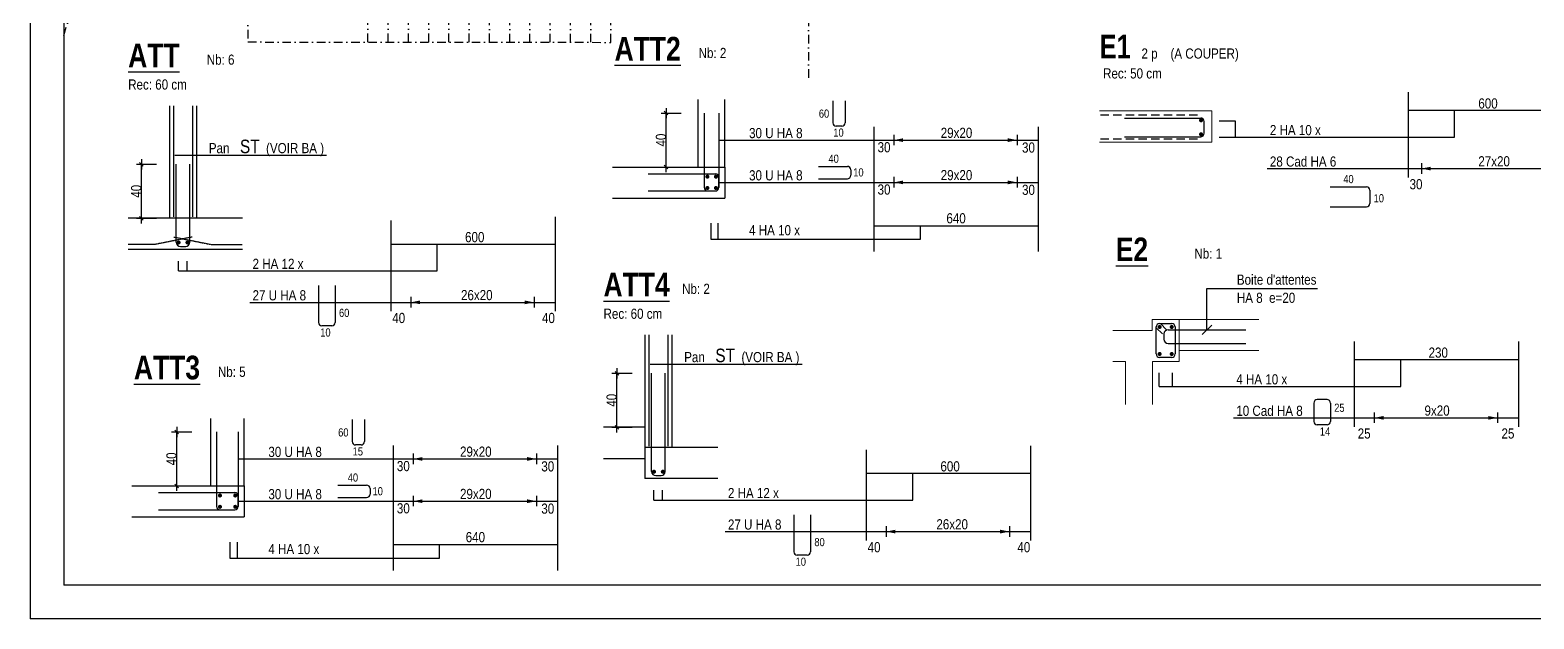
# Model space of a CAD drawing. Header units: millimetres. Extents: x 11968 to 17218, y -49066 to -44866.
# Drawn here: x 11968 to 14196, y -49066 to -48194 of the extents above; entities that cross this region are included whole.
import ezdxf
from ezdxf.enums import TextEntityAlignment as Align

# ---------------------------------------------------------------- set-up
doc = ezdxf.new("R2010")
doc.units = ezdxf.units.MM
doc.linetypes.add('CACHE2', pattern=[0.1875, 0.125, -0.0625])
doc.linetypes.add('TIRETPTX2', pattern=[50.8, 25.4, -12.7, 0, -12.7])
for name, color, linetype in [('01-Cad  2', 1, 'Continuous'), ('01_cote_gen', 4, 'Continuous'), ('01_linteaux', 2, 'Continuous'), ('01_texte', 230, 'Continuous'), ('AA_COTES', 2, 'Continuous')]:
    doc.layers.add(name, color=color, linetype=linetype)
doc.layers.add('01_sem', color=42, linetype='Continuous', lineweight=15)
doc.styles.add('impact', font='impact.ttf')
doc.styles.add('STYLE2', font='ARIALN.TTF')
doc.styles.add('Titre', font='ariblk.ttf')
doc.dimstyles.new('JB25', dxfattribs={"dimscale": 0.1, "dimtxt": 150, "dimasz": 15, "dimexe": 0.1, "dimexo": 0.1, "dimgap": 0.09, "dimtad": 1, "dimdec": 1, "dimlfac": 0.5, "dimdsep": 46, "dimtxsty": 'STYLE2', "dimblk1": 'BOND_G', "dimblk2": 'BOND_D', "dimsah": 1, "dimcen": 1.5, "dimdle": 0.01, "dimse1": 1, "dimse2": 1, "dimclrd": 4, "dimclre": 2, "dimclrt": 6, "dimazin": 2, "dimtfac": 2.333333, "dimtdec": 1, "dimtix": 1, "dimtmove": 2, "dimatfit": 3, "dimldrblk": 'BOND_G', "dimfxl": 1, "dimtolj": 1, "dimtzin": 0, "dimarcsym": 0})

# ---------------------------------------------------------------- blocks, each defined once
blk = doc.blocks.new('BOND_G')
at = {"layer": 'AA_COTES', "color": 0}
for p, q in [((0, -5), (0, 15)), ((5, 0), (-5, 0)), ((1.8, 1.8), (-1.8, -1.8))]:
    blk.add_line(p, q, dxfattribs=at)
blk = doc.blocks.new('BOND_D')
at = {"layer": 'AA_COTES', "color": 0}
for p, q in [((5, 0), (-5, 0)), ((-1.8, -1.8), (1.8, 1.8)), ((0, 5), (0, -15))]:
    blk.add_line(p, q, dxfattribs=at)
blk = doc.blocks.new('*D4447')
at = {"layer": '01_cote_gen', "color": 4, "lineweight": -2, "ltscale": 0.5, "transparency": 16777216}
blk.add_line((12133.3, -48470.9), (12133.3, -48393.9), dxfattribs=at)
at = {"layer": 'Defpoints', "color": 0, "ltscale": 0.5, "transparency": 16777216}
for p in [(12133.3, -48392.4), (12184.9, -48392.4), (12167, -48472.4)]:
    blk.add_point(p, dxfattribs=at)
at = {"layer": '01_cote_gen', "color": 4, "lineweight": -2, "ltscale": 0.5, "transparency": 16777216, "xscale": 1.5, "yscale": 1.5, "zscale": 1.5}
for name, p, rotation in [('BOND_D', (12133.3, -48392.4), 90), ('BOND_G', (12133.3, -48472.4), 270)]:
    blk.add_blockref(name, p, dxfattribs=dict(at, rotation=rotation))
at = {"layer": '01_cote_gen', "color": 6, "ltscale": 0.5, "transparency": 16777216, "insert": (12125.6, -48432.4), "char_height": 15, "attachment_point": 5, "rotation": 90, "style": 'STYLE2'}
blk.add_mtext('\\A1;40', dxfattribs=at)
blk = doc.blocks.new('*D4446')
at = {"layer": '01_cote_gen', "color": 4, "lineweight": -2, "ltscale": 0.5, "transparency": 16777216}
blk.add_line((12185.5, -48867.4), (12185.5, -48790.5), dxfattribs=at)
at = {"layer": 'Defpoints', "color": 0, "ltscale": 0.5, "transparency": 16777216}
for p in [(12185.5, -48789), (12244.7, -48789), (12245.6, -48868.9)]:
    blk.add_point(p, dxfattribs=at)
at = {"layer": '01_cote_gen', "color": 4, "lineweight": -2, "ltscale": 0.5, "transparency": 16777216, "xscale": 1.5, "yscale": 1.5, "zscale": 1.5}
for name, p, rotation in [('BOND_D', (12185.5, -48789), 90), ('BOND_G', (12185.5, -48868.9), 270)]:
    blk.add_blockref(name, p, dxfattribs=dict(at, rotation=rotation))
at = {"layer": '01_cote_gen', "color": 6, "ltscale": 0.5, "transparency": 16777216, "insert": (12177.8, -48828.9), "char_height": 15, "attachment_point": 5, "rotation": 90, "style": 'STYLE2'}
blk.add_mtext('\\A1;40', dxfattribs=at)
blk = doc.blocks.new('*D4449')
at = {"layer": '01_cote_gen', "color": 4, "lineweight": -2, "ltscale": 0.5, "transparency": 16777216}
blk.add_line((12910.6, -48395), (12910.6, -48318), dxfattribs=at)
at = {"layer": 'Defpoints', "color": 0, "ltscale": 0.5, "transparency": 16777216}
for p in [(12910.6, -48316.5), (12966.9, -48316.5), (12967.8, -48396.5)]:
    blk.add_point(p, dxfattribs=at)
at = {"layer": '01_cote_gen', "color": 4, "lineweight": -2, "ltscale": 0.5, "transparency": 16777216, "xscale": 1.5, "yscale": 1.5, "zscale": 1.5}
for name, p, rotation in [('BOND_D', (12910.6, -48316.5), 90), ('BOND_G', (12910.6, -48396.5), 270)]:
    blk.add_blockref(name, p, dxfattribs=dict(at, rotation=rotation))
at = {"layer": '01_cote_gen', "color": 6, "ltscale": 0.5, "transparency": 16777216, "insert": (12903, -48356.5), "char_height": 15, "attachment_point": 5, "rotation": 90, "style": 'STYLE2'}
blk.add_mtext('\\A1;40', dxfattribs=at)
blk = doc.blocks.new('*D4450')
at = {"layer": '01_linteaux', "color": 4, "linetype": 'Continuous', "lineweight": -2, "transparency": 16777216}
blk.add_line((12837.6, -48780.6), (12837.6, -48703.6), dxfattribs=at)
at = {"layer": 'Defpoints', "color": 0, "linetype": 'Continuous', "transparency": 16777216}
for p in [(12837.6, -48702.1), (12889.2, -48702.1), (12879.2, -48782.1)]:
    blk.add_point(p, dxfattribs=at)
at = {"layer": '01_linteaux', "color": 4, "linetype": 'Continuous', "lineweight": -2, "transparency": 16777216, "xscale": 1.5, "yscale": 1.5, "zscale": 1.5}
for name, p, rotation in [('BOND_D', (12837.6, -48702.1), 90), ('BOND_G', (12837.6, -48782.1), 270)]:
    blk.add_blockref(name, p, dxfattribs=dict(at, rotation=rotation))
at = {"layer": '01_linteaux', "color": 6, "linetype": 'Continuous', "transparency": 16777216, "insert": (12829.9, -48742.1), "char_height": 15, "attachment_point": 5, "rotation": 90, "style": 'STYLE2'}
blk.add_mtext('\\A1;40', dxfattribs=at)

msp = doc.modelspace()

# ---------------------------------------------------------------- linework, layer by layer
at = {"layer": '01-Cad  2'}
for p, q in [((11968.3, -44866.08, 9.99), (11968.3, -49066.08, -5.46)), ((12018.3, -44916.08, -0.3), (12018.3, -49016.08, -0.3)), ((16168.3, -49016.08, 0.01), (12018.3, -49016.08, -0.3)), ((16168.3, -49066.08, 0.01), (11968.3, -49066.08, -0.3))]:
    msp.add_line(p, q, dxfattribs=at)
at = {"layer": '01_linteaux', "linetype": 'TIRETPTX2', "ltscale": 0.5}
for p, q in [((13121.3, -47843.61), (13121.3, -48265.22)), ((12018.3, -48201.33), (12052.75, -48083.29)), ((12291.17, -48091.16), (12291.05, -48211.16)), ((12468.83, -48211.34), (12468.95, -48091.34)), ((12498.83, -48211.37), (12498.95, -48091.37)), ((12528.83, -48211.4), (12528.95, -48091.4)), ((12558.83, -48211.43), (12558.95, -48091.43)), ((12588.83, -48211.46), (12588.95, -48091.46)), ((12618.83, -48211.49), (12618.95, -48091.49)), ((12648.83, -48211.52), (12648.95, -48091.52)), ((12678.83, -48211.55), (12678.95, -48091.55)), ((12708.83, -48211.58), (12708.95, -48091.58)), ((12738.83, -48211.61), (12738.95, -48091.61)), ((12768.83, -48211.64), (12768.95, -48091.64)), ((12798.83, -48211.67), (12798.95, -48091.67)), ((12828.83, -48211.7), (12828.95, -48091.16)), ((12291.05, -48211.16), (12828.83, -48211.7))]:
    msp.add_line(p, q, dxfattribs=at)
at = {"layer": '01_linteaux', "linetype": 'Continuous'}
for p, q in [((12957.68, -48296.47), (12957.68, -48396.47)), ((12997.68, -48396.47), (12997.68, -48296.47)), ((13157.59, -48298.23), (13157.59, -48330.85)), ((13175.81, -48298.23), (13175.81, -48330.85)), ((12174.91, -48305.58), (12174.91, -48472.45)), ((12214.91, -48305.58), (12214.91, -48472.45)), ((12966.88, -48316.53), (12966.88, -48426.89)), ((12988.81, -48316.53), (12988.81, -48426.89)), ((13589.55, -48323.85), (13702.55, -48323.85)), ((14009.79, -48312.34), (14253.27, -48312.34)), ((13170.81, -48335.85), (13162.59, -48335.85)), ((13707.55, -48346.46), (13707.55, -48328.85)), ((13589.55, -48351.46), (13702.55, -48351.46)), ((12831.19, -48396.47), (12997.68, -48396.47)), ((12883.83, -48406.53), (12983.81, -48406.53)), ((12988.81, -48426.89), (12988.81, -48411.53)), ((12997.68, -48396.47), (12997.68, -48442.47)), ((13136.48, -48395.5), (13179.09, -48395.5)), ((13184.09, -48400.5), (13184.09, -48408.72)), ((12883.83, -48431.89), (12983.81, -48431.89)), ((12971.88, -48431.89), (12983.81, -48431.89)), ((13136.48, -48413.72), (13179.09, -48413.72)), ((13894.44, -48425.7), (13948.07, -48425.7)), ((13953.07, -48430.7), (13953.07, -48450.32)), ((12831.19, -48442.47), (12987.68, -48442.47)), ((12987.68, -48442.47), (12997.68, -48442.47)), ((13894.44, -48455.32), (13948.07, -48455.32)), ((12282.91, -48472.45), (12113.41, -48472.45)), ((13218.22, -48483.51), (13461.7, -48483.51)), ((12282.91, -48518.45), (12113.41, -48518.45)), ((12502.62, -48510.56), (12746.1, -48510.56)), ((12395.69, -48572.07), (12395.69, -48626.79)), ((12420.3, -48572.07), (12420.3, -48626.79)), ((12415.3, -48631.79), (12400.69, -48631.79)), ((12879.18, -48645.24), (12879.18, -48858.11)), ((12919.18, -48645.24), (12919.18, -48812.11)), ((13930.05, -48681.7), (14173.53, -48681.7)), ((13870.1, -48746.12), (13870.1, -48773.54)), ((13889.72, -48741.12), (13875.1, -48741.12)), ((13894.72, -48746.12), (13894.72, -48773.54)), ((12235.52, -48768.9), (12235.52, -48868.9)), ((12285.52, -48868.9), (12285.52, -48768.9)), ((12244.72, -48788.95), (12244.72, -48899.32)), ((12276.66, -48788.95), (12276.66, -48899.32)), ((12445.44, -48770.66), (12445.44, -48803.28)), ((12463.65, -48770.66), (12463.65, -48803.28)), ((12879.18, -48782.11), (12817.67, -48782.11)), ((13889.72, -48778.54), (13875.1, -48778.54)), ((12458.65, -48808.28), (12450.44, -48808.28)), ((12987.18, -48812.11), (12879.18, -48812.11)), ((12817.67, -48828.11), (12879.18, -48828.11)), ((12987.18, -48858.11), (12879.18, -48858.11)), ((13206.88, -48850.22), (13450.36, -48850.22)), ((12119.03, -48868.9), (12285.52, -48868.9)), ((12158.66, -48878.95), (12271.66, -48878.95)), ((12285.52, -48868.9), (12285.52, -48914.9)), ((12424.32, -48867.93), (12466.94, -48867.93)), ((12471.94, -48872.93), (12471.94, -48881.15)), ((12276.66, -48899.32), (12276.66, -48883.95)), ((12424.32, -48886.15), (12466.94, -48886.15)), ((12119.03, -48914.9), (12275.52, -48914.9)), ((12158.66, -48904.32), (12271.66, -48904.32)), ((12249.72, -48904.32), (12271.66, -48904.32)), ((12275.52, -48914.9), (12285.52, -48914.9)), ((13099.96, -48911.73), (13099.96, -48966.45)), ((13124.57, -48911.73), (13124.57, -48966.45)), ((12506.06, -48955.94), (12749.54, -48955.94)), ((13119.57, -48971.45), (13104.96, -48971.45))]:
    msp.add_line(p, q, dxfattribs=at)
at = {"layer": '01_linteaux', "linetype": 'CACHE2', "ltscale": 5}
for p, q in [((12180.91, -48305.58), (12180.91, -48470.32)), ((12208.91, -48305.58), (12208.91, -48470.32)), ((12208.62, -48500.14), (12152.58, -48511.34)), ((12181.2, -48500.14), (12237.24, -48511.34)), ((12152.58, -48511.34), (12113.41, -48511.34)), ((12237.24, -48511.34), (12282.68, -48511.34)), ((12885.18, -48645.24), (12885.18, -48809.98)), ((12913.18, -48645.24), (12913.18, -48809.98))]:
    msp.add_line(p, q, dxfattribs=at)
at = {"layer": '01_linteaux', "linetype": 'CACHE2', "ltscale": 100}
for p, q in [((13697.97, -48319.72), (13552.76, -48319.72)), ((13697.97, -48354.99), (13552.76, -48354.99))]:
    msp.add_line(p, q, dxfattribs=at)
at = {"layer": '01_linteaux', "linetype": 'Continuous'}
for centre, start, end in [((13702.55, -48328.85), 0, 90), ((13162.59, -48330.85), 180, 270), ((13170.81, -48330.85), 270, 0), ((13702.55, -48346.46), 270, 0), ((12983.81, -48411.53), 0, 90), ((13179.09, -48400.5), 0, 90), ((13179.09, -48408.72), 270, 0), ((12971.88, -48426.89), 180, 270), ((12983.81, -48426.89), 270, 0), ((12983.81, -48426.89), 270, 0), ((13948.07, -48430.7), 0, 90), ((13948.07, -48450.32), 270, 0), ((12400.69, -48626.79), 180, 270), ((12415.3, -48626.79), 270, 0), ((13875.1, -48746.12), 90, 180), ((13889.72, -48746.12), 0, 90), ((13875.1, -48773.54), 180, 270), ((13889.72, -48773.54), 270, 0), ((12450.44, -48803.28), 180, 270), ((12458.65, -48803.28), 270, 0), ((12271.66, -48883.95), 0, 90), ((12466.94, -48872.93), 0, 90), ((12466.94, -48881.15), 270, 0), ((12249.72, -48899.32), 180, 270), ((12271.66, -48899.32), 270, 0), ((12271.66, -48899.32), 270, 0), ((13104.96, -48966.45), 180, 270), ((13119.57, -48966.45), 270, 0)]:
    msp.add_arc(centre, 5, start, end, dxfattribs=at)
at = {"layer": '01_sem', "color": 2, "lineweight": 0, "ltscale": 7}
for p, q in [((13552.76, -48313.41), (13719.25, -48313.41)), ((13719.25, -48313.41), (13719.25, -48359.41)), ((13552.76, -48359.41), (13719.25, -48359.41)), ((13788.56, -48622.47), (13630.69, -48622.47)), ((13630.69, -48622.47), (13630.69, -48638.47)), ((13670.69, -48622.47), (13670.69, -48684.47)), ((13630.69, -48638.47), (13572.4, -48638.47)), ((13788.56, -48668.47), (13670.69, -48668.47)), ((13572.4, -48684.47), (13590.95, -48684.47)), ((13590.95, -48684.47), (13590.95, -48748.39)), ((13630.95, -48684.47), (13670.69, -48684.47)), ((13630.95, -48684.47), (13630.95, -48748.39))]:
    msp.add_line(p, q, dxfattribs=at)
at = {"layer": '01_texte', "ltscale": 30}
for p, q in [((14009.79, -48285.5), (14009.79, -48411.86)), ((14009.79, -48312.34), (14009.79, -48411.86)), ((14078.79, -48352.16), (14078.79, -48312.34)), ((13218.22, -48336.75), (13218.22, -48521.69)), ((13461.7, -48336.75), (13461.7, -48521.69)), ((13729.84, -48328), (13753.54, -48328)), ((13753.54, -48328), (13753.54, -48352.16)), ((12988.81, -48356.58), (13461.7, -48356.58)), ((13218.22, -48362.17), (13218.22, -48521.69)), ((13247.93, -48348.52), (13247.93, -48364.16)), ((13430.61, -48348.52), (13430.61, -48364.16)), ((13461.7, -48362.17), (13461.7, -48521.69)), ((13729.84, -48352.16), (13753.54, -48352.16)), ((13753.54, -48352.16), (14078.79, -48352.16)), ((14029.5, -48390.7), (14029.5, -48406.34)), ((12184.91, -48507.99), (12184.91, -48392.45)), ((12204.91, -48507.99), (12204.91, -48392.45)), ((13247.93, -48411.15), (13247.93, -48426.79)), ((13430.61, -48411.15), (13430.61, -48426.79)), ((13801.13, -48398.76), (14253.27, -48398.76)), ((12988.81, -48419.21), (13461.7, -48419.21)), ((12502.62, -48475.91), (12502.62, -48610.09)), ((12746.1, -48470.14), (12746.1, -48610.09)), ((12976.6, -48479.67), (12976.6, -48503.42)), ((12987.31, -48479.67), (12987.31, -48503.42)), ((13287.23, -48503.42), (13287.23, -48483.51)), ((12190.91, -48513.99), (12198.91, -48513.99)), ((12502.62, -48510.56), (12502.62, -48610.09)), ((12571.63, -48550.38), (12571.63, -48510.56)), ((12746.1, -48510.56), (12746.1, -48610.09)), ((12976.6, -48503.42), (13287.23, -48503.42)), ((12188.3, -48550.38), (12571.63, -48550.38)), ((12532.33, -48588.92), (12532.33, -48604.56)), ((12715.01, -48588.92), (12715.01, -48604.56)), ((12293.96, -48596.98), (12746.1, -48596.98)), ((13648.14, -48643.73), (13648.14, -48651.73)), ((13654.14, -48637.73), (13769.68, -48637.73)), ((13654.14, -48657.73), (13769.68, -48657.73)), ((13930.05, -48655.09), (13930.05, -48781.22)), ((14173.53, -48655.09), (14173.53, -48781.22)), ((12889.18, -48847.65), (12889.18, -48702.11)), ((12909.18, -48847.65), (12909.18, -48702.11)), ((13999.06, -48721.51), (13999.06, -48681.7)), ((13641.04, -48721.51), (13999.06, -48721.51)), ((13751.39, -48768.12), (14173.53, -48768.12)), ((13959.76, -48760.06), (13959.76, -48775.7)), ((14142.44, -48760.06), (14142.44, -48775.7)), ((12506.06, -48809.18), (12506.06, -48994.12)), ((12749.54, -48809.18), (12749.54, -48994.12)), ((13450.36, -48809.81), (13450.36, -48949.75)), ((12276.66, -48829.01), (12749.54, -48829.01)), ((12506.06, -48834.6), (12506.06, -48994.12)), ((12535.77, -48820.95), (12535.77, -48836.59)), ((12718.45, -48820.95), (12718.45, -48836.59)), ((12749.54, -48834.6), (12749.54, -48994.12)), ((13206.88, -48815.57), (13206.88, -48949.75)), ((12895.18, -48853.65), (12903.18, -48853.65)), ((13206.88, -48850.22), (13206.88, -48949.75)), ((13275.89, -48890.04), (13275.89, -48850.22)), ((13450.36, -48850.22), (13450.36, -48949.75)), ((12276.66, -48891.64), (12749.54, -48891.64)), ((12535.77, -48883.58), (12535.77, -48899.22)), ((12718.45, -48883.58), (12718.45, -48899.22)), ((12892.57, -48890.04), (13275.89, -48890.04)), ((12998.22, -48936.64), (13450.36, -48936.64)), ((13236.6, -48928.58), (13236.6, -48944.22)), ((13419.27, -48928.58), (13419.27, -48944.22)), ((12264.44, -48952.1), (12264.44, -48975.85)), ((12275.15, -48952.1), (12275.15, -48975.85)), ((12575.07, -48975.85), (12575.07, -48955.94)), ((12264.44, -48975.85), (12575.07, -48975.85))]:
    msp.add_line(p, q, dxfattribs=at)
at = {"layer": '01_texte'}
for p, q in [((12407.69, -48379.29), (12182.59, -48379.29)), ((12188.3, -48550.38), (12188.3, -48535.79)), ((12200.93, -48550.38), (12200.93, -48535.79)), ((13111.95, -48688.95), (12886.86, -48688.95)), ((13641.04, -48721.51), (13641.04, -48701.34)), ((13660.56, -48721.51), (13660.56, -48701.34)), ((12892.57, -48890.04), (12892.57, -48875.46)), ((12905.19, -48890.04), (12905.19, -48875.46))]:
    msp.add_line(p, q, dxfattribs=at)
at = {"layer": '01_texte', "ltscale": 200}
for p, q in [((13711.91, -48637.73), (13711.91, -48576.68)), ((13711.91, -48576.68), (13875.82, -48576.68)), ((13636.69, -48673.47), (13636.69, -48633.47)), ((13636.69, -48634.59), (13645.93, -48643.82)), ((13641.69, -48628.47), (13659.69, -48628.47)), ((13642.8, -48628.47), (13652.04, -48637.71)), ((13664.69, -48633.47), (13664.69, -48673.47)), ((13704.84, -48644.81), (13718.98, -48630.66)), ((13659.69, -48678.47), (13641.69, -48678.47))]:
    msp.add_line(p, q, dxfattribs=at)
at = {"layer": '01_texte', "ltscale": 30, "const_width": 3, "flags": 128}
for points in [[(13703.18, -48328.69, -1), (13703.18, -48325.69, -1)], [(13703.18, -48346.43, 1), (13703.18, -48349.43, 1)], [(12973.3, -48410.76, 1), (12970.3, -48410.76, 1)], [(12984.44, -48412.26, -1), (12984.44, -48409.26, -1)], [(12973.3, -48427.52, 1), (12970.3, -48427.52, 1)], [(12985.94, -48427.52, 1), (12982.94, -48427.52, 1)], [(12189.85, -48508.28, 1), (12186.85, -48508.28, 1)], [(12199.97, -48508.28, -1), (12202.97, -48508.28, -1)], [(13640.19, -48633.47, -1), (13643.19, -48633.47, -1)], [(13658.19, -48633.47, -1), (13661.19, -48633.47, -1)], [(13640.19, -48673.47, -1), (13643.19, -48673.47, -1)], [(13658.19, -48673.47, -1), (13661.19, -48673.47, -1)], [(12894.11, -48847.94, 1), (12891.11, -48847.94, 1)], [(12904.24, -48847.94, -1), (12907.24, -48847.94, -1)], [(12251.14, -48883.19, 1), (12248.14, -48883.19, 1)], [(12272.28, -48884.69, -1), (12272.28, -48881.69, -1)], [(12251.14, -48899.95, 1), (12248.14, -48899.95, 1)], [(12273.78, -48899.95, 1), (12270.78, -48899.95, 1)]]:
    msp.add_lwpolyline(points, format="xyb", close=True, dxfattribs=at)
at = {"layer": '01_texte', "ltscale": 30}
for centre, start, end in [((12190.91, -48507.99), 180, 270), ((12198.91, -48507.99), 270, 0), ((13654.14, -48643.73), 90, 180), ((13654.14, -48651.73), 180, 270), ((12895.18, -48847.65), 180, 270), ((12903.18, -48847.65), 270, 0)]:
    msp.add_arc(centre, 6, start, end, dxfattribs=at)
at = {"layer": '01_texte', "ltscale": 200}
for centre, start, end in [((13641.69, -48633.47), 90, 180), ((13659.69, -48633.47), 0, 90), ((13641.69, -48673.47), 180, 270), ((13659.69, -48673.47), 270, 0)]:
    msp.add_arc(centre, 5, start, end, dxfattribs=at)
at = {"layer": '01_texte', "ltscale": 30}
for points in [[(13247.93, -48356.58), (13261.75, -48353.82), (13261.75, -48356.58)], [(13247.93, -48356.58), (13261.75, -48359.33), (13261.75, -48356.58)], [(13430.61, -48356.58), (13416.78, -48353.82), (13416.78, -48356.58)], [(13430.61, -48356.58), (13416.78, -48359.33), (13416.78, -48356.58)], [(14029.5, -48398.76), (14043.32, -48396.01), (14043.32, -48398.76)], [(14029.5, -48398.76), (14043.32, -48401.52), (14043.32, -48398.76)], [(13247.93, -48419.21), (13261.75, -48416.45), (13261.75, -48419.21)], [(13247.93, -48419.21), (13261.75, -48421.96), (13261.75, -48419.21)], [(13430.61, -48419.21), (13416.78, -48416.45), (13416.78, -48419.21)], [(13430.61, -48419.21), (13416.78, -48421.96), (13416.78, -48419.21)], [(12532.33, -48596.98), (12546.15, -48594.23), (12546.15, -48596.98)], [(12532.33, -48596.98), (12546.15, -48599.74), (12546.15, -48596.98)], [(12715.01, -48596.98), (12701.18, -48594.23), (12701.18, -48596.98)], [(12715.01, -48596.98), (12701.18, -48599.74), (12701.18, -48596.98)], [(13959.76, -48768.12), (13973.58, -48765.36), (13973.58, -48768.12)], [(13959.76, -48768.12), (13973.58, -48770.87), (13973.58, -48768.12)], [(14142.44, -48768.12), (14128.61, -48765.36), (14128.61, -48768.12)], [(14142.44, -48768.12), (14128.61, -48770.87), (14128.61, -48768.12)], [(12535.77, -48829.01), (12549.6, -48826.25), (12549.6, -48829.01)], [(12535.77, -48829.01), (12549.6, -48831.76), (12549.6, -48829.01)], [(12718.45, -48829.01), (12704.63, -48826.25), (12704.63, -48829.01)], [(12718.45, -48829.01), (12704.63, -48831.76), (12704.63, -48829.01)], [(12535.77, -48891.64), (12549.6, -48888.88), (12549.6, -48891.64)], [(12535.77, -48891.64), (12549.6, -48894.39), (12549.6, -48891.64)], [(12718.45, -48891.64), (12704.63, -48888.88), (12704.63, -48891.64)], [(12718.45, -48891.64), (12704.63, -48894.39), (12704.63, -48891.64)], [(13236.6, -48936.64), (13250.42, -48933.89), (13250.42, -48936.64)], [(13236.6, -48936.64), (13250.42, -48939.4), (13250.42, -48936.64)], [(13419.27, -48936.64), (13405.45, -48933.89), (13405.45, -48936.64)], [(13419.27, -48936.64), (13405.45, -48939.4), (13405.45, -48936.64)]]:
    msp.add_solid(points, dxfattribs=at)

# ---------------------------------------------------------------- texts
at = {"layer": '01_texte', "style": 'Titre', "width": 0.7}
for s, p in [('%%UATT2', (12834.29, -48249.12)), ('%%UATT', (12113.62, -48259.06)), ('%%UE2', (13576.79, -48546.44)), ('%%UATT4', (12817.89, -48598.72)), ('%%UATT3', (12122.14, -48721.55))]:
    msp.add_text(s, height=35, dxfattribs=at).set_placement(p, align=Align.BOTTOM_LEFT)
at = {"layer": '01_texte', "style": 'impact'}
msp.add_text('E1 ', height=35, dxfattribs=at).set_placement((13552.98, -48245.92), align=Align.BOTTOM_LEFT)
at = {"layer": '01_texte', "style": 'STYLE2'}
for s, height, p in [('Nb: 6', 15, (12230.02, -48244.82)), ('Nb: 2', 15, (12958.75, -48234.93)), ('2 p', 15, (13614.84, -48235.77)), ('(A COUPER)', 15, (13657.81, -48235.77)), ('Rec: 50 cm', 15, (13557.94, -48265.23)), ('Rec: 60 cm', 15, (12113.62, -48281.66)), ('600', 15, (14113.88, -48309.74)), ('60', 12, (13136.88, -48323.3)), ('30 U HA 8', 15, (13033.49, -48353.62)), ('10', 12, (13158.34, -48351.38)), ('29x20', 15, (13317.41, -48353.28)), ('2 HA 10 x', 15, (13805.06, -48349.2)), (' Pan  ', 15, (12228.34, -48375.91)), ('ST ', 20, (12279.19, -48375.91)), ('(VOIR BA )', 15, (12317.91, -48375.91)), ('30', 15, (13223.88, -48374.62)), ('30', 15, (13437.88, -48375.07)), ('40', 12, (13151.12, -48390.11)), ('28 Cad HA 6', 15, (13805.06, -48395.81)), ('27x20', 15, (14113.88, -48395.46)), ('30 U HA 8', 15, (13033.49, -48416.25)), ('10', 12, (13187.86, -48410.39)), ('29x20', 15, (13317.41, -48415.91)), ('40', 12, (13913.86, -48420.31)), ('30', 15, (13223.88, -48437.25)), ('30', 15, (13437.88, -48437.7)), ('30', 15, (14012.01, -48429.41)), ('10', 12, (13958.78, -48448.7)), ('640', 15, (13325.83, -48479.91)), ('600', 15, (12612.73, -48507.81)), ('4 HA 10 x', 15, (13033.49, -48497.59)), ('Nb: 1', 15, (13693.18, -48532.2)), ('2 HA 12 x', 15, (12297.89, -48547.42)), ('Nb: 2', 15, (12934.28, -48584.48)), ("Boite d'attentes", 15, (13756.15, -48570.82)), ('27 U HA 8', 15, (12297.89, -48594.03)), ('26x20', 15, (12606.71, -48593.69)), ('HA 8  e=20', 15, (13756.15, -48597.71)), ('60', 12, (12426, -48618.55)), ('40', 15, (12504.84, -48627.63)), ('40', 15, (12726.69, -48627.63)), ('Rec: 60 cm', 15, (12817.89, -48621.33)), ('10', 12, (12398.23, -48647.59)), (' Pan  ', 15, (12932.6, -48685.57)), ('ST ', 20, (12983.45, -48685.57)), ('(VOIR BA )', 15, (13022.17, -48685.57)), ('230', 15, (14040.16, -48678.95)), ('Nb: 5', 15, (12246.59, -48707.36)), ('4 HA 10 x', 15, (13755.32, -48718.56)), ('25', 12, (13900.41, -48759.15)), ('10 Cad HA 8', 15, (13755.32, -48765.16)), ('9x20', 15, (14034.14, -48764.82)), ('60', 12, (12424.73, -48795.73)), ('14', 12, (13879.06, -48794.34)), ('25', 15, (13935.23, -48798.77)), ('25', 15, (14148.23, -48798.77)), ('30 U HA 8', 15, (12321.34, -48826.05)), ('15', 12, (12446.18, -48823.81)), ('29x20', 15, (12605.26, -48825.71)), ('30', 15, (12511.72, -48847.05)), ('30', 15, (12725.72, -48847.5)), ('600', 15, (13316.99, -48847.47)), ('40', 12, (12438.96, -48862.54)), ('30 U HA 8', 15, (12321.34, -48888.68)), ('10', 12, (12475.7, -48882.82)), ('29x20', 15, (12605.26, -48888.34)), ('2 HA 12 x', 15, (13002.16, -48887.08)), ('30', 15, (12511.72, -48909.68)), ('30', 15, (12725.72, -48910.13)), ('27 U HA 8', 15, (13002.16, -48933.69)), ('26x20', 15, (13310.98, -48933.35)), ('640', 15, (12613.67, -48952.34)), ('80', 12, (13130.26, -48958.21)), ('4 HA 10 x', 15, (12321.34, -48970.02)), ('40', 15, (13209.11, -48967.29)), ('40', 15, (13430.96, -48967.29)), ('10', 12, (13102.5, -48987.25))]:
    msp.add_text(s, height=height, dxfattribs=at).set_placement(p)

# ---------------------------------------------------------------- dimensions: what is measured, and where the dimension line sits
at = {"layer": '01_cote_gen', "ltscale": 0.5}
for base, p1, p2, picture, middle in [((12910.63, -48316.53), (12967.79, -48396.47), (12966.88, -48316.53), '*D4449', (12902.96, -48356.5)), ((12133.29, -48392.45), (12167.02, -48472.45), (12184.91, -48392.45), '*D4447', (12125.62, -48432.45)), ((12185.46, -48788.95), (12245.63, -48868.9), (12244.72, -48788.95), '*D4446', (12177.79, -48828.93))]:
    dim = msp.add_linear_dim(base=base, p1=p1, p2=p2, angle=90, dimstyle='JB25', dxfattribs=at)
    dim.commit()
    dim.dimension.update_dxf_attribs({"geometry": picture, "text_midpoint": middle})
at = {"layer": '01_linteaux', "linetype": 'Continuous'}
dim = msp.add_linear_dim(base=(12837.55, -48702.11), p1=(12879.18, -48782.11), p2=(12889.18, -48702.11), angle=90, dimstyle='JB25', dxfattribs=at)
dim.commit()
dim.dimension.update_dxf_attribs({"geometry": '*D4450', "text_midpoint": (12829.88, -48742.11)})

doc.saveas('drawing.dxf')
